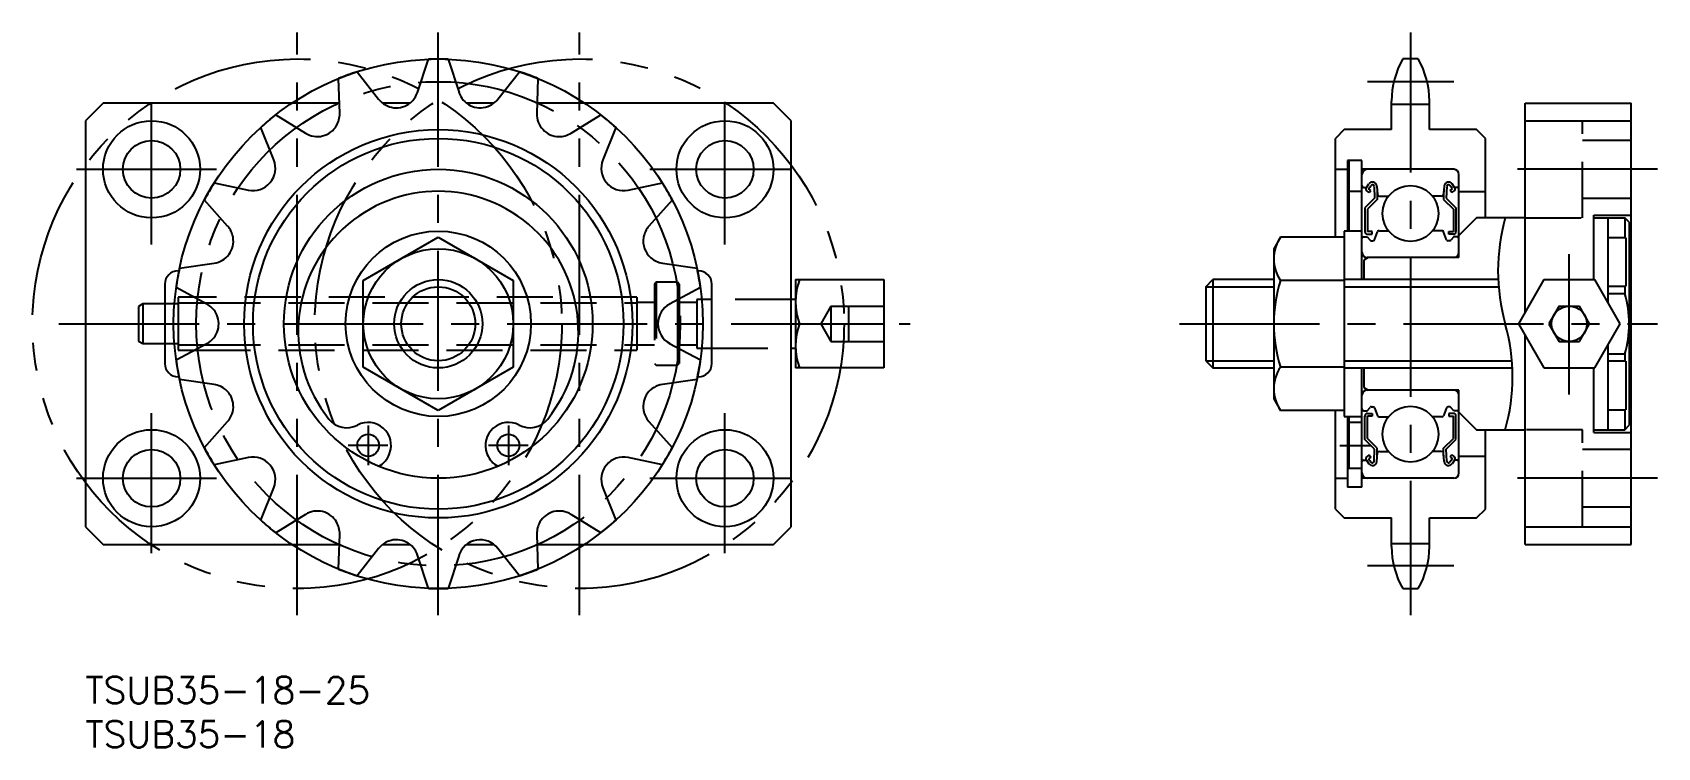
# Model space of a CAD drawing. Extents: x -6 to 178, y -8 to 73.
import ezdxf

# ---------------------------------------------------------------- set-up
doc = ezdxf.new("R2010")
doc.units = 0
doc.header["$LTSCALE"] = 0.5
for name, pattern in [('CENTER', [50.8, 31.75, -6.35, 6.35, -6.35]), ('DASHED', [19.05, 12.7, -6.35]), ('PHANTOM', [63.5, 31.75, -6.35, 6.35, -6.35, 6.35, -6.35])]:
    doc.linetypes.add(name, pattern=pattern)
for name, color, linetype in [('MSM_CENTER', 1, 'CENTER'), ('MSM_CONTINUOUS', 7, 'CONTINUOUS'), ('MSM_DASHED', 4, 'DASHED'), ('MSM_IMAGINARY', 6, 'PHANTOM'), ('MSM_NARROW', 5, 'CONTINUOUS'), ('MSM_PART_NUMBER', 7, 'CONTINUOUS')]:
    doc.layers.add(name, color=color, linetype=linetype)
doc.styles.get("Standard").update_dxf_attribs({"font": 'txt.shx', "height": 3, "bigfont": 'bigfont.shx'})

# ---------------------------------------------------------------- blocks, each defined once
blk = doc.blocks.new('*U35')
at = {"layer": 'MSM_PART_NUMBER'}
blk.add_text('TSUB35-18-25', height=3, dxfattribs=at).set_placement((0, -3))
blk = doc.blocks.new('*U36')
at = {"layer": 'MSM_PART_NUMBER'}
blk.add_text('TSUB35-18', height=3, dxfattribs=at).set_placement((0, -8))

msp = doc.modelspace()

# ---------------------------------------------------------------- linework, layer by layer
at = {"layer": 'MSM_CENTER'}
for p, q in [((40, 7), (40, 73)), ((150.21, 73), (150.21, 7)), ((155.11, 67.43), (145.32, 67.43)), ((7.5, 49), (7.5, 66)), ((72.5, 49), (72.5, 66)), ((-1, 57.5), (16, 57.5)), ((64, 57.5), (81, 57.5)), ((178.21, 57.5), (160.21, 57.5)), ((168.21, 32), (168.21, 48)), ((-3, 40), (93.5, 40)), ((124.01, 40), (178.21, 40)), ((7.5, 14), (7.5, 31)), ((72.5, 14), (72.5, 31)), ((32.05, 28.48), (32.05, 23.98)), ((47.95, 28.48), (47.95, 23.98)), ((34.3, 26.23), (29.8, 26.23)), ((50.2, 26.23), (45.7, 26.23)), ((142.21, 26.23), (145.71, 26.23)), ((-1, 22.5), (16, 22.5)), ((64, 22.5), (81, 22.5)), ((178.21, 22.5), (160.21, 22.5)), ((155.11, 12.57), (145.32, 12.57))]:
    msp.add_line(p, q, dxfattribs=at)
msp.add_circle((40, 40), 27.43, dxfattribs=at)
at = {"layer": 'MSM_CONTINUOUS'}
for p, q in [((30.8, 68.55), (33.24, 65.44)), ((37.65, 66.22), (38.88, 69.98)), ((41.12, 69.98), (42.35, 66.22)), ((46.76, 65.44), (49.2, 68.55)), ((151.09, 70), (149.34, 70)), ((28.83, 63.83), (28.7, 67.79)), ((51.3, 67.79), (51.17, 63.83)), ((2, 65), (0, 63)), ((28.79, 65), (2, 65)), ((36.79, 65), (33.68, 65)), ((46.3, 65), (43.21, 65)), ((78, 65), (51.21, 65)), ((80, 63), (78, 65)), ((148.06, 62), (148.06, 65.24)), ((148.06, 64.88), (152.36, 64.88)), ((152.36, 62), (152.36, 65.24)), ((163.21, 65), (175.21, 65)), ((163.21, 41.34), (163.21, 65)), ((175.21, 15), (175.21, 65)), ((0, 63), (0, 17)), ((21.59, 63.68), (24.95, 61.59)), ((55.05, 61.59), (58.41, 63.68)), ((80, 17), (80, 63)), ((163.21, 63), (175.21, 63)), ((21.35, 58.58), (19.87, 62.25)), ((60.13, 62.25), (58.65, 58.58)), ((142.71, 62), (141.71, 61)), ((141.71, 49.81), (141.71, 61)), ((148.06, 62), (142.71, 62)), ((157.71, 62), (152.36, 62)), ((158.71, 61), (157.71, 62)), ((158.71, 52), (158.71, 61)), ((141.71, 57.5), (143.06, 57.5)), ((144.71, 58.5), (143.06, 58.5)), ((143.06, 58.5), (143.06, 50.5)), ((143.21, 58.5, -0.5), (143.21, 50.5, -0.5)), ((144.71, 45), (144.71, 58.5)), ((155.11, 57.5), (144.71, 57.5)), ((14.6, 55.96), (18.47, 55.14)), ((61.53, 55.14), (65.4, 55.96)), ((144.91, 55.45), (145.21, 55.45)), ((145.21, 55.45), (145.49, 55.85)), ((145.46, 55.28), (145.74, 55.68)), ((145.7, 55.1), (145.46, 55.28)), ((146.1, 55.57), (146.15, 54.22)), ((146.4, 55.6), (146.48, 54.63)), ((154.03, 55.6), (153.94, 54.63)), ((154.32, 55.57), (154.27, 54.22)), ((154.97, 55.28), (154.68, 55.68)), ((154.72, 55.1), (154.97, 55.28)), ((155.21, 55.45), (154.93, 55.85)), ((155.51, 55.45), (155.21, 55.45)), ((155.71, 47.5), (155.71, 56.9)), ((16.12, 51.08), (13.48, 54.02)), ((66.52, 54.02), (63.88, 51.08)), ((144.71, 55), (143.21, 55)), ((146.15, 54.22), (145.05, 53.12)), ((145.53, 54.86), (145.29, 55.03)), ((146.45, 54.1), (145.35, 53)), ((145.53, 54.86), (145.7, 55.1)), ((146.45, 54.97), (146.45, 54.1)), ((146.68, 54.45), (147.71, 54.45)), ((153.74, 54.45), (152.72, 54.45)), ((153.97, 54.97), (153.97, 54.1)), ((153.97, 54.1), (155.07, 53)), ((154.27, 54.22), (155.37, 53.12)), ((154.89, 54.86), (154.72, 55.1)), ((154.89, 54.86), (155.14, 55.03)), ((155.71, 55), (158.71, 55)), ((145.05, 53.12), (145.05, 50.45)), ((145.35, 53), (145.35, 50.45)), ((155.07, 53), (155.07, 50.45)), ((155.37, 53.12), (155.37, 50.45)), ((157.71, 52), (155.71, 50)), ((163.21, 52), (157.71, 52)), ((171.01, 45), (171.01, 52.3)), ((171.01, 52.3), (175.21, 52.3)), ((171.01, 52), (174.51, 52)), ((172.61, 42.38), (172.61, 52)), ((175.01, 51.5), (174.51, 52)), ((174.51, 52), (174.51, 49.75)), ((31.5, 44.91), (40, 49.81)), ((40, 49.81), (48.5, 44.91)), ((135.47, 49.81), (134.71, 48.5)), ((142.71, 49.81), (135.47, 49.81)), ((144.71, 50.5), (142.71, 50.5)), ((142.71, 50.5), (142.71, 29.5)), ((144.91, 49.85), (145.31, 49.85)), ((145.31, 49.85), (145.63, 49.47)), ((145.87, 50.45), (145.35, 50.45)), ((145.35, 50.15), (145.87, 50.15)), ((145.87, 50.15), (145.87, 50.45)), ((146.15, 49.53), (146.47, 50.42)), ((146.66, 50.55), (147.71, 50.55)), ((153.77, 50.55), (152.72, 50.55)), ((154.28, 49.53), (153.96, 50.42)), ((154.55, 50.45), (155.07, 50.45)), ((154.55, 50.15), (154.55, 50.45)), ((155.07, 50.15), (154.55, 50.15)), ((155.11, 49.85), (154.79, 49.47)), ((155.51, 49.85), (155.11, 49.85)), ((174.61, 49.75), (172.61, 49.75)), ((174.61, 49.75), (174.61, 44.25)), ((175.01, 51.5), (175.01, 28.5)), ((134.71, 48.5), (134.71, 31.5)), ((145.78, 49.4), (145.96, 49.4)), ((154.64, 49.4), (154.47, 49.4)), ((10.67, 46.31), (14.59, 46.87)), ((65.41, 46.87), (69.33, 46.31)), ((145.41, 47.5), (144.91, 47.21)), ((144.91, 47.21), (144.91, 45)), ((155.71, 47.5), (145.31, 47.5)), ((9, 44.5), (9, 35.5)), ((10.61, 46), (10.5, 46)), ((31.5, 35.09), (31.5, 44.91)), ((48.5, 44.91), (48.5, 35.09)), ((69.5, 46), (69.39, 46)), ((71, 35.5), (71, 44.5)), ((80.5, 45), (90.5, 45)), ((80.5, 45), (80.5, 35)), ((90.5, 45), (90.5, 35)), ((127.01, 44.19), (127.82, 45)), ((134.71, 45), (127.82, 45)), ((127.82, 45), (127.82, 35)), ((142.71, 44.91), (135.47, 44.91)), ((160.15, 45), (142.71, 45)), ((165.33, 45), (162.44, 40)), ((165.33, 45), (171.1, 45)), ((173.99, 40), (171.1, 45)), ((172.61, 44.25), (174.61, 44.25)), ((174.51, 44.25), (174.51, 43.43)), ((13.77, 42.24), (10.28, 44.1)), ((12.35, 43), (10.5, 43)), ((10.5, 43), (10.5, 37)), ((69.72, 44.1), (66.23, 42.24)), ((67.1, 42.71), (67.1, 37.29)), ((67.3, 42.81), (67.3, 37.19)), ((69.3, 42.4), (67.3, 42.4)), ((71, 42.75), (69.3, 42.75)), ((69.3, 42.75), (69.3, 37.25)), ((80.5, 42.75), (80, 42.75)), ((127.01, 44.19), (127.01, 35.81)), ((172.61, 43.43), (174.51, 43.43)), ((10.5, 42.25), (9, 42.25)), ((167.06, 42), (165.9, 40)), ((167.06, 42), (169.37, 42)), ((170.52, 40), (169.37, 42)), ((80.95, 40), (90.5, 40)), ((162.44, 40), (165.33, 35)), ((165.9, 40), (167.06, 38)), ((169.37, 38), (170.52, 40)), ((171.1, 35), (173.99, 40)), ((9, 37.75), (10.5, 37.75)), ((10.28, 35.9), (13.77, 37.76)), ((10.5, 37), (12.35, 37)), ((66.23, 37.76), (69.72, 35.9)), ((67.3, 37.6), (69.3, 37.6)), ((69.3, 37.25), (71, 37.25)), ((80, 37.25), (80.5, 37.25)), ((163.21, 15), (163.21, 38.66)), ((167.06, 38), (169.37, 38)), ((172.61, 28), (172.61, 37.62)), ((40, 30.19), (31.5, 35.09)), ((48.5, 35.09), (40, 30.19)), ((127.01, 35.81), (127.82, 35)), ((142.71, 35.09), (135.47, 35.09)), ((174.51, 36.57), (172.61, 36.57)), ((174.61, 35.75), (172.61, 35.75)), ((174.51, 36.57), (174.51, 35.75)), ((174.61, 35.75), (174.61, 30.25)), ((10.5, 34), (10.61, 34)), ((14.59, 33.13), (10.67, 33.69)), ((69.33, 33.69), (65.41, 33.13)), ((69.39, 34), (69.5, 34)), ((90.5, 35), (80.5, 35)), ((127.82, 35), (134.71, 35)), ((142.71, 35), (161.76, 35)), ((144.71, 21.5), (144.71, 35)), ((144.91, 35), (144.91, 32.79)), ((165.33, 35), (171.1, 35)), ((171.01, 27.7), (171.01, 35)), ((134.71, 31.5), (135.47, 30.19)), ((144.91, 32.79), (145.41, 32.5)), ((155.71, 32.5), (145.31, 32.5)), ((155.71, 23.1), (155.71, 32.5)), ((142.71, 30.19), (135.47, 30.19)), ((141.71, 19), (141.71, 30.19)), ((142.71, 29.5), (144.71, 29.5)), ((143.06, 29.5), (143.06, 21.5)), ((143.21, 29.5, -0.5), (143.21, 23.59, -0.5)), ((144.91, 30.15), (145.31, 30.15)), ((145.05, 26.88), (145.05, 29.55)), ((145.31, 30.15), (145.63, 30.53)), ((145.35, 29.85), (145.87, 29.85)), ((145.35, 27), (145.35, 29.55)), ((145.87, 29.55), (145.35, 29.55)), ((145.78, 30.6), (145.96, 30.6)), ((145.87, 29.85), (145.87, 29.55)), ((146.15, 30.47), (146.47, 29.58)), ((154.28, 30.47), (153.96, 29.58)), ((154.64, 30.6), (154.47, 30.6)), ((155.07, 29.85), (154.55, 29.85)), ((154.55, 29.85), (154.55, 29.55)), ((154.55, 29.55), (155.07, 29.55)), ((155.11, 30.15), (154.79, 30.53)), ((155.07, 27), (155.07, 29.55)), ((155.51, 30.15), (155.11, 30.15)), ((155.37, 26.88), (155.37, 29.55)), ((155.71, 30), (157.71, 28)), ((172.61, 30.25), (174.61, 30.25)), ((174.51, 30.25), (174.51, 28)), ((13.48, 25.98), (16.12, 28.92)), ((63.88, 28.92), (66.52, 25.98)), ((144.71, 28.83), (143.21, 28.83)), ((146.66, 29.45), (147.71, 29.45)), ((153.77, 29.45), (152.72, 29.45)), ((157.71, 28), (163.21, 28)), ((158.71, 19), (158.71, 28)), ((171.01, 28), (174.51, 28)), ((171.01, 27.7), (175.21, 27.7)), ((174.51, 28), (175.01, 28.5)), ((146.15, 25.78), (145.05, 26.88)), ((146.45, 25.9), (145.35, 27)), ((146.45, 25.03), (146.45, 25.9)), ((153.97, 25.9), (155.07, 27)), ((153.97, 25.03), (153.97, 25.9)), ((154.27, 25.78), (155.37, 26.88)), ((18.47, 24.86), (14.6, 24.04)), ((34.44, 25.21), (34.48, 25.32)), ((45.52, 25.32), (45.56, 25.21)), ((65.4, 24.04), (61.53, 24.86)), ((144.91, 24.55), (145.21, 24.55)), ((145.21, 24.55), (145.49, 24.15)), ((145.53, 25.14), (145.29, 24.97)), ((145.7, 24.9), (145.46, 24.72)), ((145.46, 24.72), (145.74, 24.32)), ((145.53, 25.14), (145.7, 24.9)), ((146.1, 24.43), (146.15, 25.78)), ((146.4, 24.4), (146.48, 25.37)), ((146.68, 25.55), (147.71, 25.55)), ((153.74, 25.55), (152.72, 25.55)), ((154.03, 24.4), (153.94, 25.37)), ((154.32, 24.43), (154.27, 25.78)), ((154.97, 24.72), (154.68, 24.32)), ((154.89, 25.14), (154.72, 24.9)), ((154.72, 24.9), (154.97, 24.72)), ((154.89, 25.14), (155.14, 24.97)), ((155.21, 24.55), (154.93, 24.15)), ((155.51, 24.55), (155.21, 24.55)), ((155.71, 25), (158.71, 25)), ((141.71, 22.5), (143.06, 22.5)), ((144.71, 23.59), (143.21, 23.59)), ((155.11, 22.5), (144.71, 22.5)), ((19.87, 17.75), (21.35, 21.42)), ((58.65, 21.42), (60.13, 17.75)), ((144.71, 21.5), (143.06, 21.5)), ((141.71, 19), (142.71, 18)), ((157.71, 18), (158.71, 19)), ((0, 17), (2, 15)), ((24.95, 18.41), (21.59, 16.32)), ((58.41, 16.32), (55.05, 18.41)), ((78, 15), (80, 17)), ((142.71, 18), (148.06, 18)), ((148.06, 14.76), (148.06, 18)), ((152.36, 18), (157.71, 18)), ((152.36, 14.76), (152.36, 18)), ((163.21, 17), (175.21, 17)), ((2, 15), (28.79, 15)), ((28.7, 12.21), (28.83, 16.17)), ((33.7, 15), (36.79, 15)), ((43.21, 15), (46.32, 15)), ((51.17, 16.17), (51.3, 12.21)), ((51.21, 15), (78, 15)), ((148.06, 15.12), (152.36, 15.12)), ((163.21, 15), (175.21, 15)), ((33.24, 14.56), (30.8, 11.45)), ((38.88, 10.02), (37.65, 13.78)), ((42.35, 13.78), (41.12, 10.02)), ((49.2, 11.45), (46.76, 14.56)), ((149.34, 10), (151.09, 10))]:
    msp.add_line(p, q, dxfattribs=at)
for centre, radius in [((7.5, 57.5), 5.5), ((72.5, 57.5), 5.5), ((40, 40), 22), ((40, 40), 21), ((7.5, 57.5), 3.25), ((72.5, 57.5), 3.25), ((40, 40), 17.5), ((150.21, 52.5), 3.17), ((40, 40), 10.5), ((40, 40), 8.5), ((40, 40), 5), ((168.21, 40), 2), ((150.21, 27.5), 3.17), ((7.5, 22.5), 5.5), ((72.5, 22.5), 5.5), ((32.05, 26.23), 1.25), ((47.95, 26.23), 1.25), ((7.5, 22.5), 3.25), ((72.5, 22.5), 3.25)]:
    msp.add_circle(centre, radius, dxfattribs=at)
for centre, radius, start, end in [((40, 40), 30, 107.8643, 112.1357), ((40, 40), 30, 87.8643, 92.1357), ((40, 40), 30, 67.8643, 72.1357), ((157.59, 65.24), 9.52, 150, 180), ((142.84, 65.24), 9.52, 0, 30), ((35.24, 67.01), 2.54, 218.115, 309.1779), ((35.03, 67.15), 2.78, 310.6168, 340.4462), ((44.76, 67.01), 2.54, 198.115, 289.1779), ((44.62, 67.21), 2.78, 290.6164, 320.4465), ((40, 40), 30, 127.8643, 132.1357), ((26.05, 63.81), 2.78, 330.6168, 0.4461), ((53.71, 63.75), 2.54, 178.115, 269.1779), ((40, 40), 30, 47.8643, 52.1357), ((26.29, 63.75), 2.54, 238.115, 329.1779), ((53.65, 63.99), 2.78, 270.6167, 300.4462), ((18.99, 57.63), 2.54, 258.115, 21.885), ((61.01, 57.63), 2.54, 158.115, 281.885), ((145.31, 56.9), 0.6, 90, 180), ((155.11, 56.9), 0.6, 0, 90), ((40, 40), 30, 147.8643, 152.1357), ((40, 40), 30, 27.8643, 32.1357), ((144.91, 55.65), 0.2, 180, 270), ((145.46, 55.28), 0.3, 144.9356, 235.0377), ((145.9, 55.56), 0.5, 5.065, 144.9356), ((145.9, 55.57), 0.2, 2.1312, 144.9367), ((154.52, 55.56), 0.5, 35.0644, 174.935), ((154.52, 55.57), 0.2, 35.0633, 177.8688), ((154.97, 55.28), 0.3, 304.9623, 35.0644), ((155.51, 55.65), 0.2, 270, 0), ((40, 39.13), 15.88, 321.3506, 218.6494), ((146.68, 54.65), 0.2, 185.065, 270), ((153.74, 54.65), 0.2, 270, 354.935), ((14.23, 49.38), 2.54, 278.115, 9.178), ((14.01, 49.27), 2.78, 10.6166, 40.4463), ((65.77, 49.38), 2.54, 170.8221, 229.1779), ((66.01, 49.27), 2.79, 139.6174, 169.3197), ((139.06, 47.36), 4.34, 145.6158, 214.3842), ((144.91, 49.65), 0.2, 90, 180), ((145.35, 50.45), 0.3, 180, 270), ((146.66, 50.35), 0.2, 90, 159.9703), ((153.77, 50.35), 0.2, 20.0297, 90), ((155.07, 50.45), 0.3, 270, 0), ((155.51, 49.65), 0.2, 0, 90), ((145.31, 48.1), 0.6, 180, 270), ((145.78, 49.6), 0.2, 219.997, 270), ((145.96, 49.6), 0.2, 270, 339.9703), ((154.47, 49.6), 0.2, 200.0297, 270), ((154.64, 49.6), 0.2, 270, 320.003), ((155.11, 48.1), 0.6, 270, 0), ((40, 40), 30, 167.8643, 172.1357), ((65.87, 49.61), 2.78, 230.6168, 260.4461), ((40, 40), 30, 7.8643, 12.1357), ((10.5, 44.5), 1.5, 90, 180), ((69.5, 44.5), 1.5, 0, 90), ((87.72, 42.5), 7.22, 159.7438, 200.2562), ((150.95, 40), 16.24, 162.412, 197.588), ((163.01, 40), 12, 343.4022, 16.5978), ((12.4, 39.82), 2.78, 30.6167, 60.4462), ((12.57, 40), 2.54, 298.115, 29.1779), ((67.43, 40), 2.54, 118.115, 241.885), ((87.72, 37.5), 7.22, 159.7547, 200.2453), ((10.5, 35.5), 1.5, 180, 270), ((40, 40), 30, 187.8643, 192.1357), ((40, 40), 30, 347.8643, 352.1357), ((69.5, 35.5), 1.5, 270, 0), ((139.06, 32.64), 4.34, 145.6158, 214.3842), ((14.13, 30.39), 2.78, 50.6168, 80.4461), ((14.23, 30.62), 2.54, 318.115, 49.1779), ((65.77, 30.62), 2.54, 98.115, 189.1779), ((145.31, 31.9), 0.6, 90, 180), ((155.11, 31.9), 0.6, 0, 90), ((65.99, 30.73), 2.78, 190.6166, 220.4463), ((144.91, 30.35), 0.2, 180, 270), ((145.35, 29.55), 0.3, 90, 180), ((145.78, 30.4), 0.2, 90, 140.003), ((145.96, 30.4), 0.2, 20.0297, 90), ((146.66, 29.65), 0.2, 200.0297, 270), ((153.77, 29.65), 0.2, 270, 339.9703), ((154.47, 30.4), 0.2, 90, 159.9703), ((154.64, 30.4), 0.2, 39.997, 90), ((155.07, 29.55), 0.3, 0, 90), ((155.51, 30.35), 0.2, 270, 0), ((29.63, 30.83), 2.6, 218.6494, 297.7045), ((32.05, 26.23), 2.6, 339.4114, 117.7045), ((47.95, 26.23), 2.6, 62.2955, 200.5886), ((50.37, 30.83), 2.6, 242.2955, 321.3506), ((40, 40), 30, 207.8643, 212.1357), ((40, 40), 30, 327.8643, 332.1357), ((18.99, 22.37), 2.54, 338.115, 101.885), ((32.1, 26.09), 2.5, 297.0551, 339.4114), ((47.9, 26.09), 2.5, 200.5886, 242.9449), ((61.01, 22.37), 2.54, 78.115, 201.885), ((144.91, 24.35), 0.2, 90, 180), ((145.46, 24.72), 0.3, 124.9623, 215.0644), ((145.9, 24.44), 0.5, 215.0644, 354.935), ((145.9, 24.43), 0.2, 215.0633, 357.8688), ((146.68, 25.35), 0.2, 90, 174.935), ((153.74, 25.35), 0.2, 5.065, 90), ((154.52, 24.44), 0.5, 185.065, 324.9356), ((154.52, 24.43), 0.2, 182.1312, 324.9367), ((154.97, 24.72), 0.3, 324.9356, 55.0377), ((155.51, 24.35), 0.2, 0, 90), ((145.31, 23.1), 0.6, 180, 270), ((155.11, 23.1), 0.6, 270, 0), ((26.29, 16.25), 2.54, 30.8221, 121.885), ((53.71, 16.25), 2.54, 58.115, 149.1779), ((40, 40), 30, 227.8643, 232.1357), ((26.04, 16.18), 2.79, 359.6174, 29.3197), ((53.95, 16.19), 2.78, 150.6168, 180.4461), ((40, 40), 30, 307.8643, 312.1357), ((35.38, 12.79), 2.78, 110.6164, 140.4465), ((35.24, 12.99), 2.54, 18.115, 109.178), ((44.76, 12.99), 2.54, 38.115, 161.885), ((157.59, 14.76), 9.52, 180, 210), ((142.84, 14.76), 9.52, 330, 0), ((40, 40), 30, 247.8643, 252.1357), ((40, 40), 30, 287.8643, 292.1357), ((40, 40), 30, 267.8643, 272.1357)]:
    msp.add_arc(centre, radius, start, end, dxfattribs=at)
at = {"layer": 'MSM_DASHED'}
for p, q in [((169.71, 52), (169.71, 63)), ((175.21, 60.75), (169.71, 60.75)), ((169.71, 54.25), (175.21, 54.25)), ((163.21, 52), (169.71, 52)), ((64.7, 44.7), (64.5, 44.5)), ((64.5, 44.5), (64.5, 35.5)), ((67.1, 44.7), (64.7, 44.7)), ((64.7, 44.7), (64.7, 35.3)), ((67.3, 44.5), (67.1, 44.7)), ((67.1, 44.7), (67.1, 42.71)), ((67.3, 44.5), (67.3, 42.81)), ((62.5, 43), (12.35, 43)), ((13.5, 42.39), (62.5, 42.39)), ((62.5, 43), (62.5, 37)), ((64.5, 42.4), (62.5, 42.4)), ((80, 42.75), (71, 42.75)), ((6.5, 42.25), (6, 41.96)), ((6, 41.96), (6, 38.04)), ((9, 42.25), (6.5, 42.25)), ((6.5, 42.25), (6.5, 37.75)), ((84.5, 42), (83.35, 40)), ((84.5, 42), (90.5, 42)), ((84.5, 42), (84.5, 38)), ((86.5, 42), (86.5, 38)), ((83.35, 40), (84.5, 38)), ((6, 38.04), (6.5, 37.75)), ((6.5, 37.75), (9, 37.75)), ((12.35, 37), (62.5, 37)), ((13.5, 37.61), (62.5, 37.61)), ((62.5, 37.6), (64.5, 37.6)), ((67.1, 37.29), (67.1, 35.3)), ((67.3, 37.19), (67.3, 35.5)), ((71, 37.25), (80, 37.25)), ((84.5, 38), (90.5, 38)), ((64.5, 35.5), (64.7, 35.3)), ((64.7, 35.3), (67.1, 35.3)), ((67.1, 35.3), (67.3, 35.5)), ((169.71, 28), (163.21, 28)), ((169.71, 17), (169.71, 28)), ((175.21, 25.75), (169.71, 25.75)), ((169.71, 19.25), (175.21, 19.25))]:
    msp.add_line(p, q, dxfattribs=at)
at = {"layer": 'MSM_IMAGINARY'}
for p, q in [((24, 7), (24, 73)), ((56, 7), (56, 73))]:
    msp.add_line(p, q, dxfattribs=at)
for centre in [(24, 40), (56, 40)]:
    msp.add_circle(centre, 30, dxfattribs=at)
at = {"layer": 'MSM_NARROW'}
for p, q in [((10.5, 42.39), (13.5, 42.39)), ((127.01, 44.19), (134.71, 44.19)), ((142.71, 44.19), (160.2, 44.19)), ((10.5, 37.61), (13.5, 37.61)), ((127.01, 35.81), (134.71, 35.81)), ((142.71, 35.81), (161.71, 35.81))]:
    msp.add_line(p, q, dxfattribs=at)
for radius in [30, 4.19]:
    msp.add_circle((40, 40), radius, dxfattribs=at)
for centre, start, end in [((182.24, 46), 164.2559, 195.7441), ((139.67, 34), 344.2545, 15.7455)]:
    msp.add_arc(centre, 22.11, start, end, dxfattribs=at)

# ---------------------------------------------------------------- block references
at = {"layer": 'MSM_CONTINUOUS'}
for name in ['*U35', '*U36']:
    msp.add_blockref(name, (0, 0), dxfattribs=at)

doc.saveas('drawing.dxf')
